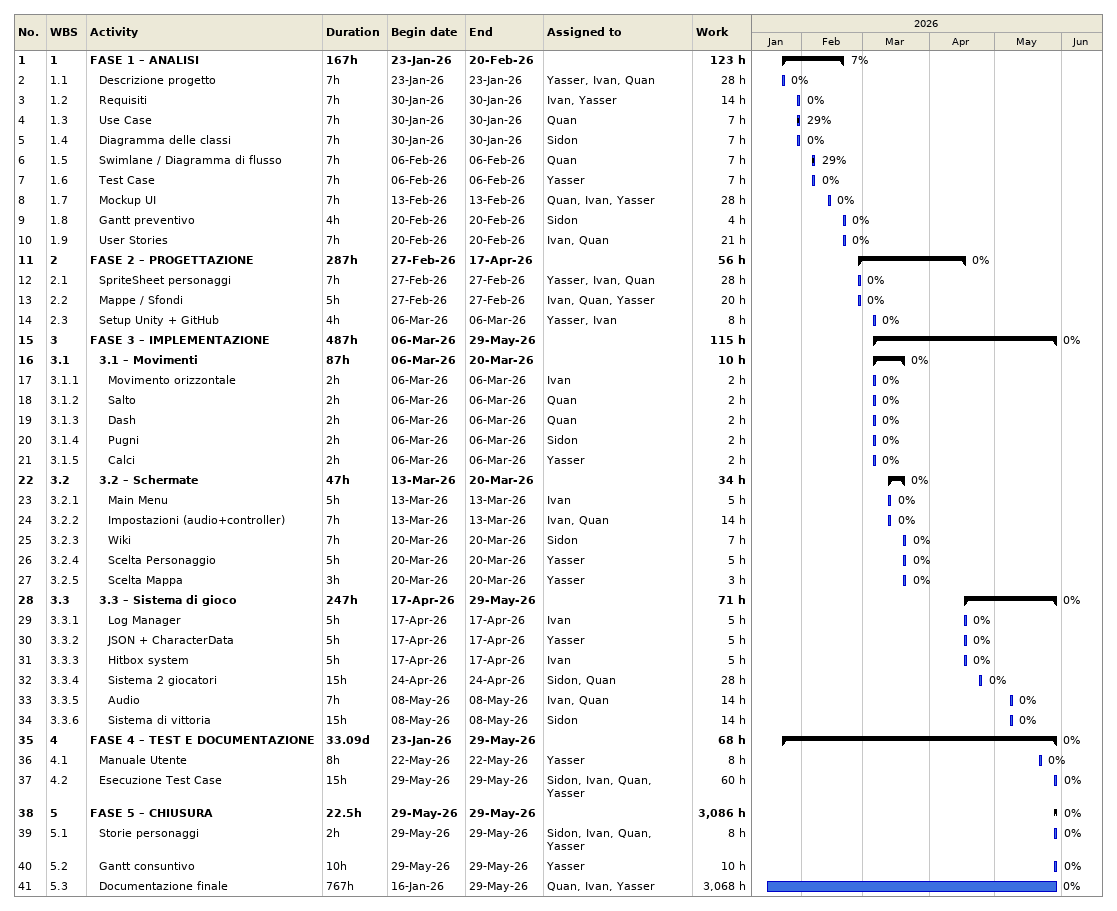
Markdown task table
| ID | WBS | Task | Duration | Start | Finish | Resources | % complete | Work (h) |
|---|---|---|---|---|---|---|---|---|
| 1 | 1 | **FASE 1 – ANALISI** | 167h | 2026-01-23 | 2026-02-20 |  | 7 | 123 |
| 2 | 1.1 | Descrizione progetto | 7h | 2026-01-23 | 2026-01-23 | Yasser, Ivan, Quan | 0 | 28 |
| 3 | 1.2 | Requisiti | 7h | 2026-01-30 | 2026-01-30 | Ivan, Yasser | 0 | 14 |
| 4 | 1.3 | Use Case | 7h | 2026-01-30 | 2026-01-30 | Quan | 29 | 7 |
| 5 | 1.4 | Diagramma delle classi | 7h | 2026-01-30 | 2026-01-30 | Sidon | 0 | 7 |
| 6 | 1.5 | Swimlane / Diagramma di flusso | 7h | 2026-02-06 | 2026-02-06 | Quan | 29 | 7 |
| 7 | 1.6 | Test Case | 7h | 2026-02-06 | 2026-02-06 | Yasser | 0 | 7 |
| 8 | 1.7 | Mockup UI | 7h | 2026-02-13 | 2026-02-13 | Quan, Ivan, Yasser | 0 | 28 |
| 9 | 1.8 | Gantt preventivo | 4h | 2026-02-20 | 2026-02-20 | Sidon | 0 | 4 |
| 10 | 1.9 | User Stories | 7h | 2026-02-20 | 2026-02-20 | Ivan, Quan | 0 | 21 |
| 11 | 2 | **FASE 2 – PROGETTAZIONE** | 287h | 2026-02-27 | 2026-04-17 |  | 0 | 56 |
| 12 | 2.1 | SpriteSheet personaggi | 7h | 2026-02-27 | 2026-02-27 | Yasser, Ivan, Quan | 0 | 28 |
| 13 | 2.2 | Mappe / Sfondi | 5h | 2026-02-27 | 2026-02-27 | Ivan, Quan, Yasser | 0 | 20 |
| 14 | 2.3 | Setup Unity + GitHub | 4h | 2026-03-06 | 2026-03-06 | Yasser, Ivan | 0 | 8 |
| 15 | 3 | **FASE 3 – IMPLEMENTAZIONE** | 487h | 2026-03-06 | 2026-05-29 |  | 0 | 115 |
| 16 | 3.1 | **3.1 – Movimenti** | 87h | 2026-03-06 | 2026-03-20 |  | 0 | 10 |
| 17 | 3.1.1 | Movimento orizzontale | 2h | 2026-03-06 | 2026-03-06 | Ivan | 0 | 2 |
| 18 | 3.1.2 | Salto | 2h | 2026-03-06 | 2026-03-06 | Quan | 0 | 2 |
| 19 | 3.1.3 | Dash | 2h | 2026-03-06 | 2026-03-06 | Quan | 0 | 2 |
| 20 | 3.1.4 | Pugni | 2h | 2026-03-06 | 2026-03-06 | Sidon | 0 | 2 |
| 21 | 3.1.5 | Calci | 2h | 2026-03-06 | 2026-03-06 | Yasser | 0 | 2 |
| 22 | 3.2 | **3.2 – Schermate** | 47h | 2026-03-13 | 2026-03-20 |  | 0 | 34 |
| 23 | 3.2.1 | Main Menu | 5h | 2026-03-13 | 2026-03-13 | Ivan | 0 | 5 |
| 24 | 3.2.2 | Impostazioni (audio+controller) | 7h | 2026-03-13 | 2026-03-13 | Ivan, Quan | 0 | 14 |
| 25 | 3.2.3 | Wiki | 7h | 2026-03-20 | 2026-03-20 | Sidon | 0 | 7 |
| 26 | 3.2.4 | Scelta Personaggio | 5h | 2026-03-20 | 2026-03-20 | Yasser | 0 | 5 |
| 27 | 3.2.5 | Scelta Mappa | 3h | 2026-03-20 | 2026-03-20 | Yasser | 0 | 3 |
| 28 | 3.3 | **3.3 – Sistema di gioco** | 247h | 2026-04-17 | 2026-05-29 |  | 0 | 71 |
| 29 | 3.3.1 | Log Manager | 5h | 2026-04-17 | 2026-04-17 | Ivan | 0 | 5 |
| 30 | 3.3.2 | JSON + CharacterData | 5h | 2026-04-17 | 2026-04-17 | Yasser | 0 | 5 |
| 31 | 3.3.3 | Hitbox system | 5h | 2026-04-17 | 2026-04-17 | Ivan | 0 | 5 |
| 32 | 3.3.4 | Sistema 2 giocatori | 15h | 2026-04-24 | 2026-04-24 | Sidon, Quan | 0 | 28 |
| 33 | 3.3.5 | Audio | 7h | 2026-05-08 | 2026-05-08 | Ivan, Quan | 0 | 14 |
| 34 | 3.3.6 | Sistema di vittoria | 15h | 2026-05-08 | 2026-05-08 | Sidon | 0 | 14 |
| 35 | 4 | **FASE 4 – TEST E DOCUMENTAZIONE** | 33.09d | 2026-01-23 | 2026-05-29 |  | 0 | 68 |
| 36 | 4.1 | Manuale Utente | 8h | 2026-05-22 | 2026-05-22 | Yasser | 0 | 8 |
| 37 | 4.2 | Esecuzione Test Case | 15h | 2026-05-29 | 2026-05-29 | Sidon, Ivan, Quan, Yasser | 0 | 60 |
| 38 | 5 | **FASE 5 – CHIUSURA** | 22.5h | 2026-05-29 | 2026-05-29 |  | 0 | 3086 |
| 39 | 5.1 | Storie personaggi | 2h | 2026-05-29 | 2026-05-29 | Sidon, Ivan, Quan, Yasser | 0 | 8 |
| 40 | 5.2 | Gantt consuntivo | 10h | 2026-05-29 | 2026-05-29 | Yasser | 0 | 10 |
| 41 | 5.3 | Documentazione finale | 767h | 2026-01-16 | 2026-05-29 | Quan, Ivan, Yasser | 0 | 3068 |
